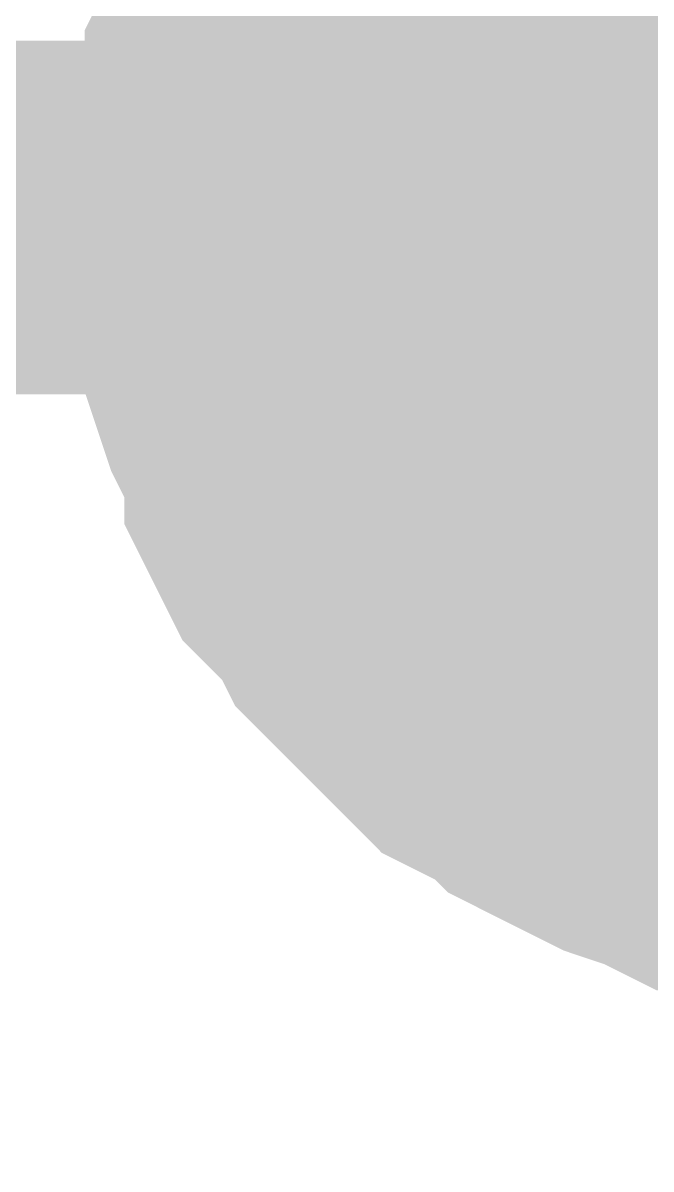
# Model space of a CAD drawing. Header units: inches. Extents: x 0 to 22.3, y 0 to 15.7.
# Drawn here: x 11.77282 to 11.7938, y 10.06805 to 10.1063 of the extents above; entities that cross this region are included whole.
import ezdxf

# ---------------------------------------------------------------- set-up
doc = ezdxf.new("R2010")
doc.units = ezdxf.units.IN
doc.header["$MEASUREMENT"] = 0
doc.layers.add('Sheet', color=255, linetype='Continuous')

msp = doc.modelspace()

# ---------------------------------------------------------------- linework, layer by layer
at = {"layer": 'Sheet'}
msp.add_lwpolyline([(11.79, 10.1, 0.02, 0.02, 1), (11.81, 10.1, 0.02, 0.02, 1)], format="xyseb", close=True, dxfattribs=at)
for points in [[(11.780348, 10.099803, 0.0118, 0.0118, 0), (11.780348, 10.100687, 0.0118, 0.0118, 0), (11.780348, 10.102013, 0.0118, 0.0118, 0), (11.78079, 10.102897, 0.0118, 0.0118, 0), (11.78079, 10.103781, 0.0118, 0.0118, 0), (11.78079, 10.104665, 0.0118, 0.0118, 0), (11.781232, 10.105549, 0.0118, 0.0118, 0), (11.781674, 10.106875, 0.0118, 0.0118, 0), (11.782116, 10.107759, 0.0118, 0.0118, 0), (11.782116, 10.108643, 0.0118, 0.0118, 0), (11.782558, 10.109527, 0.0118, 0.0118, 0), (11.783, 10.109969, 0.0118, 0.0118, 0), (11.783884, 10.110853, 0.0118, 0.0118, 0), (11.784326, 10.111737, 0.0118, 0.0118, 0), (11.784768, 10.112621, 0.0118, 0.0118, 0)], [(11.780348, 10.099803, 0.0118, 0.0118, 0), (11.780348, 10.100687, 0.0118, 0.0118, 0), (11.780348, 10.102013, 0.0118, 0.0118, 0), (11.78079, 10.102897, 0.0118, 0.0118, 0), (11.78079, 10.103781, 0.0118, 0.0118, 0), (11.78079, 10.104665, 0.0118, 0.0118, 0), (11.781232, 10.105549, 0.0118, 0.0118, 0), (11.781674, 10.106875, 0.0118, 0.0118, 0), (11.782116, 10.107759, 0.0118, 0.0118, 0), (11.782116, 10.108643, 0.0118, 0.0118, 0), (11.782558, 10.109527, 0.0118, 0.0118, 0), (11.783, 10.109969, 0.0118, 0.0118, 0), (11.783884, 10.110853, 0.0118, 0.0118, 0), (11.784326, 10.111737, 0.0118, 0.0118, 0), (11.784768, 10.112621, 0.0118, 0.0118, 0)], [(11.780348, 10.099803, 0.0118, 0.0118, 0), (11.780348, 10.100687, 0.0118, 0.0118, 0), (11.780348, 10.102013, 0.0118, 0.0118, 0), (11.78079, 10.102897, 0.0118, 0.0118, 0), (11.78079, 10.103781, 0.0118, 0.0118, 0), (11.78079, 10.104665, 0.0118, 0.0118, 0), (11.781232, 10.105549, 0.0118, 0.0118, 0), (11.781674, 10.106875, 0.0118, 0.0118, 0), (11.782116, 10.107759, 0.0118, 0.0118, 0), (11.782116, 10.108643, 0.0118, 0.0118, 0), (11.782558, 10.109527, 0.0118, 0.0118, 0), (11.783, 10.109969, 0.0118, 0.0118, 0), (11.783884, 10.110853, 0.0118, 0.0118, 0), (11.784326, 10.111737, 0.0118, 0.0118, 0), (11.784768, 10.112621, 0.0118, 0.0118, 0)], [(11.780348, 10.099803, 0.0118, 0.0118, 0), (11.780348, 10.100687, 0.0118, 0.0118, 0), (11.780348, 10.102013, 0.0118, 0.0118, 0), (11.78079, 10.102897, 0.0118, 0.0118, 0), (11.78079, 10.103781, 0.0118, 0.0118, 0), (11.78079, 10.104665, 0.0118, 0.0118, 0), (11.781232, 10.105549, 0.0118, 0.0118, 0), (11.781674, 10.106875, 0.0118, 0.0118, 0), (11.782116, 10.107759, 0.0118, 0.0118, 0), (11.782116, 10.108643, 0.0118, 0.0118, 0), (11.782558, 10.109527, 0.0118, 0.0118, 0), (11.783, 10.109969, 0.0118, 0.0118, 0), (11.783884, 10.110853, 0.0118, 0.0118, 0), (11.784326, 10.111737, 0.0118, 0.0118, 0), (11.784768, 10.112621, 0.0118, 0.0118, 0)], [(11.780348, 10.099803, 0.0118, 0.0118, 0), (11.780348, 10.100687, 0.0118, 0.0118, 0), (11.780348, 10.102013, 0.0118, 0.0118, 0), (11.78079, 10.102897, 0.0118, 0.0118, 0), (11.78079, 10.103781, 0.0118, 0.0118, 0), (11.78079, 10.104665, 0.0118, 0.0118, 0), (11.781232, 10.105549, 0.0118, 0.0118, 0), (11.781674, 10.106875, 0.0118, 0.0118, 0), (11.782116, 10.107759, 0.0118, 0.0118, 0), (11.782116, 10.108643, 0.0118, 0.0118, 0), (11.782558, 10.109527, 0.0118, 0.0118, 0), (11.783, 10.109969, 0.0118, 0.0118, 0), (11.783884, 10.110853, 0.0118, 0.0118, 0), (11.784326, 10.111737, 0.0118, 0.0118, 0), (11.784768, 10.112621, 0.0118, 0.0118, 0)], [(11.780348, 10.099803, 0.0118, 0.0118, 0), (11.780348, 10.100687, 0.0118, 0.0118, 0), (11.780348, 10.102013, 0.0118, 0.0118, 0), (11.78079, 10.102897, 0.0118, 0.0118, 0), (11.78079, 10.103781, 0.0118, 0.0118, 0), (11.78079, 10.104665, 0.0118, 0.0118, 0), (11.781232, 10.105549, 0.0118, 0.0118, 0), (11.781674, 10.106875, 0.0118, 0.0118, 0), (11.782116, 10.107759, 0.0118, 0.0118, 0), (11.782116, 10.108643, 0.0118, 0.0118, 0), (11.782558, 10.109527, 0.0118, 0.0118, 0), (11.783, 10.109969, 0.0118, 0.0118, 0), (11.783884, 10.110853, 0.0118, 0.0118, 0), (11.784326, 10.111737, 0.0118, 0.0118, 0), (11.784768, 10.112621, 0.0118, 0.0118, 0)], [(11.780348, 10.099803, 0.0039, 0.0039, 0), (11.780348, 10.100687, 0.0039, 0.0039, 0), (11.780348, 10.102013, 0.0039, 0.0039, 0), (11.78079, 10.102897, 0.0039, 0.0039, 0), (11.78079, 10.103781, 0.0039, 0.0039, 0), (11.78079, 10.104665, 0.0039, 0.0039, 0), (11.781232, 10.105549, 0.0039, 0.0039, 0), (11.781674, 10.106875, 0.0039, 0.0039, 0), (11.782116, 10.107759, 0.0039, 0.0039, 0), (11.782116, 10.108643, 0.0039, 0.0039, 0)], [(11.780348, 10.099803, 0.0039, 0.0039, 0), (11.780348, 10.100687, 0.0039, 0.0039, 0), (11.780348, 10.102013, 0.0039, 0.0039, 0), (11.78079, 10.102897, 0.0039, 0.0039, 0), (11.78079, 10.103781, 0.0039, 0.0039, 0), (11.78079, 10.104665, 0.0039, 0.0039, 0), (11.781232, 10.105549, 0.0039, 0.0039, 0), (11.781674, 10.106875, 0.0039, 0.0039, 0), (11.782116, 10.107759, 0.0039, 0.0039, 0), (11.782116, 10.108643, 0.0039, 0.0039, 0)], [(11.780348, 10.099803, 0.0039, 0.0039, 0), (11.780348, 10.100687, 0.0039, 0.0039, 0), (11.780348, 10.102013, 0.0039, 0.0039, 0), (11.78079, 10.102897, 0.0039, 0.0039, 0), (11.78079, 10.103781, 0.0039, 0.0039, 0), (11.78079, 10.104665, 0.0039, 0.0039, 0), (11.781232, 10.105549, 0.0039, 0.0039, 0), (11.781674, 10.106875, 0.0039, 0.0039, 0), (11.782116, 10.107759, 0.0039, 0.0039, 0), (11.782116, 10.108643, 0.0039, 0.0039, 0)], [(11.780348, 10.099803, 0.0039, 0.0039, 0), (11.780348, 10.100687, 0.0039, 0.0039, 0), (11.780348, 10.102013, 0.0039, 0.0039, 0), (11.78079, 10.102897, 0.0039, 0.0039, 0), (11.78079, 10.103781, 0.0039, 0.0039, 0), (11.78079, 10.104665, 0.0039, 0.0039, 0), (11.781232, 10.105549, 0.0039, 0.0039, 0), (11.781674, 10.106875, 0.0039, 0.0039, 0), (11.782116, 10.107759, 0.0039, 0.0039, 0), (11.782116, 10.108643, 0.0039, 0.0039, 0)], [(11.780348, 10.099803, 0.0039, 0.0039, 0), (11.780348, 10.100687, 0.0039, 0.0039, 0), (11.780348, 10.102013, 0.0039, 0.0039, 0), (11.78079, 10.102897, 0.0039, 0.0039, 0), (11.78079, 10.103781, 0.0039, 0.0039, 0), (11.78079, 10.104665, 0.0039, 0.0039, 0), (11.781232, 10.105549, 0.0039, 0.0039, 0), (11.781674, 10.106875, 0.0039, 0.0039, 0), (11.782116, 10.107759, 0.0039, 0.0039, 0), (11.782116, 10.108643, 0.0039, 0.0039, 0)], [(11.780348, 10.099803, 0.0039, 0.0039, 0), (11.780348, 10.100687, 0.0039, 0.0039, 0), (11.780348, 10.102013, 0.0039, 0.0039, 0), (11.78079, 10.102897, 0.0039, 0.0039, 0), (11.78079, 10.103781, 0.0039, 0.0039, 0), (11.78079, 10.104665, 0.0039, 0.0039, 0), (11.781232, 10.105549, 0.0039, 0.0039, 0), (11.781674, 10.106875, 0.0039, 0.0039, 0), (11.782116, 10.107759, 0.0039, 0.0039, 0), (11.782116, 10.108643, 0.0039, 0.0039, 0)], [(11.80024, 10.099803, 0.0118, 0.0118, 0), (11.500095, 10.099803, 0.0118, 0.0118, 0), (11.500095, 9.899575, 0.0118, 0.0118, 0)], [(11.80024, 10.079471, 0.0118, 0.0118, 0), (11.799356, 10.079471, 0.0118, 0.0118, 0), (11.79803, 10.079471, 0.0118, 0.0118, 0), (11.797146, 10.079913, 0.0118, 0.0118, 0), (11.796261, 10.079913, 0.0118, 0.0118, 0), (11.795377, 10.079913, 0.0118, 0.0118, 0), (11.794493, 10.080355, 0.0118, 0.0118, 0), (11.793167, 10.080797, 0.0118, 0.0118, 0), (11.792283, 10.081239, 0.0118, 0.0118, 0), (11.791399, 10.081681, 0.0118, 0.0118, 0), (11.790515, 10.082123, 0.0118, 0.0118, 0), (11.790073, 10.082565, 0.0118, 0.0118, 0), (11.789189, 10.083007, 0.0118, 0.0118, 0), (11.788305, 10.083449, 0.0118, 0.0118, 0), (11.787421, 10.084333, 0.0118, 0.0118, 0), (11.786979, 10.084775, 0.0118, 0.0118, 0), (11.786095, 10.085659, 0.0118, 0.0118, 0), (11.785653, 10.086101, 0.0118, 0.0118, 0), (11.784768, 10.086985, 0.0118, 0.0118, 0), (11.784326, 10.087869, 0.0118, 0.0118, 0), (11.783884, 10.088311, 0.0118, 0.0118, 0), (11.783, 10.089195, 0.0118, 0.0118, 0), (11.782558, 10.090079, 0.0118, 0.0118, 0), (11.782116, 10.090963, 0.0118, 0.0118, 0), (11.782116, 10.091847, 0.0118, 0.0118, 0), (11.781674, 10.092731, 0.0118, 0.0118, 0), (11.781232, 10.093615, 0.0118, 0.0118, 0), (11.78079, 10.094941, 0.0118, 0.0118, 0), (11.78079, 10.095825, 0.0118, 0.0118, 0), (11.78079, 10.096709, 0.0118, 0.0118, 0), (11.780348, 10.097593, 0.0118, 0.0118, 0), (11.780348, 10.098919, 0.0118, 0.0118, 0), (11.780348, 10.099803, 0.0118, 0.0118, 0)], [(11.780348, 10.099803, 0.0118, 0.0118, 0), (11.780348, 10.099803, 0.0118, 0.0118, 0)], [(11.80024, 10.079471, 0.0118, 0.0118, 0), (11.799356, 10.079471, 0.0118, 0.0118, 0), (11.79803, 10.079471, 0.0118, 0.0118, 0), (11.797146, 10.079913, 0.0118, 0.0118, 0), (11.796261, 10.079913, 0.0118, 0.0118, 0), (11.795377, 10.079913, 0.0118, 0.0118, 0), (11.794493, 10.080355, 0.0118, 0.0118, 0), (11.793167, 10.080797, 0.0118, 0.0118, 0), (11.792283, 10.081239, 0.0118, 0.0118, 0), (11.791399, 10.081681, 0.0118, 0.0118, 0), (11.790515, 10.082123, 0.0118, 0.0118, 0), (11.790073, 10.082565, 0.0118, 0.0118, 0), (11.789189, 10.083007, 0.0118, 0.0118, 0), (11.788305, 10.083449, 0.0118, 0.0118, 0), (11.787421, 10.084333, 0.0118, 0.0118, 0), (11.786979, 10.084775, 0.0118, 0.0118, 0), (11.786095, 10.085659, 0.0118, 0.0118, 0), (11.785653, 10.086101, 0.0118, 0.0118, 0), (11.784768, 10.086985, 0.0118, 0.0118, 0), (11.784326, 10.087869, 0.0118, 0.0118, 0), (11.783884, 10.088311, 0.0118, 0.0118, 0), (11.783, 10.089195, 0.0118, 0.0118, 0), (11.782558, 10.090079, 0.0118, 0.0118, 0), (11.782116, 10.090963, 0.0118, 0.0118, 0), (11.782116, 10.091847, 0.0118, 0.0118, 0), (11.781674, 10.092731, 0.0118, 0.0118, 0), (11.781232, 10.093615, 0.0118, 0.0118, 0), (11.78079, 10.094941, 0.0118, 0.0118, 0), (11.78079, 10.095825, 0.0118, 0.0118, 0), (11.78079, 10.096709, 0.0118, 0.0118, 0), (11.780348, 10.097593, 0.0118, 0.0118, 0), (11.780348, 10.098919, 0.0118, 0.0118, 0), (11.780348, 10.099803, 0.0118, 0.0118, 0)], [(11.780348, 10.099803, 0.0118, 0.0118, 0), (11.780348, 10.099803, 0.0118, 0.0118, 0)], [(11.80024, 10.079471, 0.0118, 0.0118, 0), (11.799356, 10.079471, 0.0118, 0.0118, 0), (11.79803, 10.079471, 0.0118, 0.0118, 0), (11.797146, 10.079913, 0.0118, 0.0118, 0), (11.796261, 10.079913, 0.0118, 0.0118, 0), (11.795377, 10.079913, 0.0118, 0.0118, 0), (11.794493, 10.080355, 0.0118, 0.0118, 0), (11.793167, 10.080797, 0.0118, 0.0118, 0), (11.792283, 10.081239, 0.0118, 0.0118, 0), (11.791399, 10.081681, 0.0118, 0.0118, 0), (11.790515, 10.082123, 0.0118, 0.0118, 0), (11.790073, 10.082565, 0.0118, 0.0118, 0), (11.789189, 10.083007, 0.0118, 0.0118, 0), (11.788305, 10.083449, 0.0118, 0.0118, 0), (11.787421, 10.084333, 0.0118, 0.0118, 0), (11.786979, 10.084775, 0.0118, 0.0118, 0), (11.786095, 10.085659, 0.0118, 0.0118, 0), (11.785653, 10.086101, 0.0118, 0.0118, 0), (11.784768, 10.086985, 0.0118, 0.0118, 0), (11.784326, 10.087869, 0.0118, 0.0118, 0), (11.783884, 10.088311, 0.0118, 0.0118, 0), (11.783, 10.089195, 0.0118, 0.0118, 0), (11.782558, 10.090079, 0.0118, 0.0118, 0), (11.782116, 10.090963, 0.0118, 0.0118, 0), (11.782116, 10.091847, 0.0118, 0.0118, 0), (11.781674, 10.092731, 0.0118, 0.0118, 0), (11.781232, 10.093615, 0.0118, 0.0118, 0), (11.78079, 10.094941, 0.0118, 0.0118, 0), (11.78079, 10.095825, 0.0118, 0.0118, 0), (11.78079, 10.096709, 0.0118, 0.0118, 0), (11.780348, 10.097593, 0.0118, 0.0118, 0), (11.780348, 10.098919, 0.0118, 0.0118, 0), (11.780348, 10.099803, 0.0118, 0.0118, 0)], [(11.780348, 10.099803, 0.0118, 0.0118, 0), (11.780348, 10.099803, 0.0118, 0.0118, 0)], [(11.80024, 10.079471, 0.0118, 0.0118, 0), (11.799356, 10.079471, 0.0118, 0.0118, 0), (11.79803, 10.079471, 0.0118, 0.0118, 0), (11.797146, 10.079913, 0.0118, 0.0118, 0), (11.796261, 10.079913, 0.0118, 0.0118, 0), (11.795377, 10.079913, 0.0118, 0.0118, 0), (11.794493, 10.080355, 0.0118, 0.0118, 0), (11.793167, 10.080797, 0.0118, 0.0118, 0), (11.792283, 10.081239, 0.0118, 0.0118, 0), (11.791399, 10.081681, 0.0118, 0.0118, 0), (11.790515, 10.082123, 0.0118, 0.0118, 0), (11.790073, 10.082565, 0.0118, 0.0118, 0), (11.789189, 10.083007, 0.0118, 0.0118, 0), (11.788305, 10.083449, 0.0118, 0.0118, 0), (11.787421, 10.084333, 0.0118, 0.0118, 0), (11.786979, 10.084775, 0.0118, 0.0118, 0), (11.786095, 10.085659, 0.0118, 0.0118, 0), (11.785653, 10.086101, 0.0118, 0.0118, 0), (11.784768, 10.086985, 0.0118, 0.0118, 0), (11.784326, 10.087869, 0.0118, 0.0118, 0), (11.783884, 10.088311, 0.0118, 0.0118, 0), (11.783, 10.089195, 0.0118, 0.0118, 0), (11.782558, 10.090079, 0.0118, 0.0118, 0), (11.782116, 10.090963, 0.0118, 0.0118, 0), (11.782116, 10.091847, 0.0118, 0.0118, 0), (11.781674, 10.092731, 0.0118, 0.0118, 0), (11.781232, 10.093615, 0.0118, 0.0118, 0), (11.78079, 10.094941, 0.0118, 0.0118, 0), (11.78079, 10.095825, 0.0118, 0.0118, 0), (11.78079, 10.096709, 0.0118, 0.0118, 0), (11.780348, 10.097593, 0.0118, 0.0118, 0), (11.780348, 10.098919, 0.0118, 0.0118, 0), (11.780348, 10.099803, 0.0118, 0.0118, 0)], [(11.780348, 10.099803, 0.0118, 0.0118, 0), (11.780348, 10.099803, 0.0118, 0.0118, 0)], [(11.80024, 10.079471, 0.0118, 0.0118, 0), (11.799356, 10.079471, 0.0118, 0.0118, 0), (11.79803, 10.079471, 0.0118, 0.0118, 0), (11.797146, 10.079913, 0.0118, 0.0118, 0), (11.796261, 10.079913, 0.0118, 0.0118, 0), (11.795377, 10.079913, 0.0118, 0.0118, 0), (11.794493, 10.080355, 0.0118, 0.0118, 0), (11.793167, 10.080797, 0.0118, 0.0118, 0), (11.792283, 10.081239, 0.0118, 0.0118, 0), (11.791399, 10.081681, 0.0118, 0.0118, 0), (11.790515, 10.082123, 0.0118, 0.0118, 0), (11.790073, 10.082565, 0.0118, 0.0118, 0), (11.789189, 10.083007, 0.0118, 0.0118, 0), (11.788305, 10.083449, 0.0118, 0.0118, 0), (11.787421, 10.084333, 0.0118, 0.0118, 0), (11.786979, 10.084775, 0.0118, 0.0118, 0), (11.786095, 10.085659, 0.0118, 0.0118, 0), (11.785653, 10.086101, 0.0118, 0.0118, 0), (11.784768, 10.086985, 0.0118, 0.0118, 0), (11.784326, 10.087869, 0.0118, 0.0118, 0), (11.783884, 10.088311, 0.0118, 0.0118, 0), (11.783, 10.089195, 0.0118, 0.0118, 0), (11.782558, 10.090079, 0.0118, 0.0118, 0), (11.782116, 10.090963, 0.0118, 0.0118, 0), (11.782116, 10.091847, 0.0118, 0.0118, 0), (11.781674, 10.092731, 0.0118, 0.0118, 0), (11.781232, 10.093615, 0.0118, 0.0118, 0), (11.78079, 10.094941, 0.0118, 0.0118, 0), (11.78079, 10.095825, 0.0118, 0.0118, 0), (11.78079, 10.096709, 0.0118, 0.0118, 0), (11.780348, 10.097593, 0.0118, 0.0118, 0), (11.780348, 10.098919, 0.0118, 0.0118, 0), (11.780348, 10.099803, 0.0118, 0.0118, 0)], [(11.780348, 10.099803, 0.0118, 0.0118, 0), (11.780348, 10.099803, 0.0118, 0.0118, 0)], [(11.80024, 10.079471, 0.0118, 0.0118, 0), (11.799356, 10.079471, 0.0118, 0.0118, 0), (11.79803, 10.079471, 0.0118, 0.0118, 0), (11.797146, 10.079913, 0.0118, 0.0118, 0), (11.796261, 10.079913, 0.0118, 0.0118, 0), (11.795377, 10.079913, 0.0118, 0.0118, 0), (11.794493, 10.080355, 0.0118, 0.0118, 0), (11.793167, 10.080797, 0.0118, 0.0118, 0), (11.792283, 10.081239, 0.0118, 0.0118, 0), (11.791399, 10.081681, 0.0118, 0.0118, 0), (11.790515, 10.082123, 0.0118, 0.0118, 0), (11.790073, 10.082565, 0.0118, 0.0118, 0), (11.789189, 10.083007, 0.0118, 0.0118, 0), (11.788305, 10.083449, 0.0118, 0.0118, 0), (11.787421, 10.084333, 0.0118, 0.0118, 0), (11.786979, 10.084775, 0.0118, 0.0118, 0), (11.786095, 10.085659, 0.0118, 0.0118, 0), (11.785653, 10.086101, 0.0118, 0.0118, 0), (11.784768, 10.086985, 0.0118, 0.0118, 0), (11.784326, 10.087869, 0.0118, 0.0118, 0), (11.783884, 10.088311, 0.0118, 0.0118, 0), (11.783, 10.089195, 0.0118, 0.0118, 0), (11.782558, 10.090079, 0.0118, 0.0118, 0), (11.782116, 10.090963, 0.0118, 0.0118, 0), (11.782116, 10.091847, 0.0118, 0.0118, 0), (11.781674, 10.092731, 0.0118, 0.0118, 0), (11.781232, 10.093615, 0.0118, 0.0118, 0), (11.78079, 10.094941, 0.0118, 0.0118, 0), (11.78079, 10.095825, 0.0118, 0.0118, 0), (11.78079, 10.096709, 0.0118, 0.0118, 0), (11.780348, 10.097593, 0.0118, 0.0118, 0), (11.780348, 10.098919, 0.0118, 0.0118, 0), (11.780348, 10.099803, 0.0118, 0.0118, 0)], [(11.780348, 10.099803, 0.0118, 0.0118, 0), (11.780348, 10.099803, 0.0118, 0.0118, 0)], [(11.796261, 10.079913, 0.0039, 0.0039, 0), (11.795377, 10.079913, 0.0039, 0.0039, 0), (11.794493, 10.080355, 0.0039, 0.0039, 0), (11.793167, 10.080797, 0.0039, 0.0039, 0), (11.792283, 10.081239, 0.0039, 0.0039, 0), (11.791399, 10.081681, 0.0039, 0.0039, 0), (11.790515, 10.082123, 0.0039, 0.0039, 0), (11.790073, 10.082565, 0.0039, 0.0039, 0), (11.789189, 10.083007, 0.0039, 0.0039, 0), (11.788305, 10.083449, 0.0039, 0.0039, 0), (11.787421, 10.084333, 0.0039, 0.0039, 0), (11.786979, 10.084775, 0.0039, 0.0039, 0), (11.786095, 10.085659, 0.0039, 0.0039, 0), (11.785653, 10.086101, 0.0039, 0.0039, 0), (11.784768, 10.086985, 0.0039, 0.0039, 0), (11.784326, 10.087869, 0.0039, 0.0039, 0), (11.783884, 10.088311, 0.0039, 0.0039, 0), (11.783, 10.089195, 0.0039, 0.0039, 0), (11.782558, 10.090079, 0.0039, 0.0039, 0), (11.782116, 10.090963, 0.0039, 0.0039, 0), (11.782116, 10.091847, 0.0039, 0.0039, 0), (11.781674, 10.092731, 0.0039, 0.0039, 0), (11.781232, 10.093615, 0.0039, 0.0039, 0), (11.78079, 10.094941, 0.0039, 0.0039, 0), (11.78079, 10.095825, 0.0039, 0.0039, 0), (11.78079, 10.096709, 0.0039, 0.0039, 0), (11.780348, 10.097593, 0.0039, 0.0039, 0), (11.780348, 10.098919, 0.0039, 0.0039, 0), (11.780348, 10.099803, 0.0039, 0.0039, 0)], [(11.780348, 10.099803, 0.0039, 0.0039, 0), (11.780348, 10.099803, 0.0039, 0.0039, 0)], [(11.796261, 10.079913, 0.0039, 0.0039, 0), (11.795377, 10.079913, 0.0039, 0.0039, 0), (11.794493, 10.080355, 0.0039, 0.0039, 0), (11.793167, 10.080797, 0.0039, 0.0039, 0), (11.792283, 10.081239, 0.0039, 0.0039, 0), (11.791399, 10.081681, 0.0039, 0.0039, 0), (11.790515, 10.082123, 0.0039, 0.0039, 0), (11.790073, 10.082565, 0.0039, 0.0039, 0), (11.789189, 10.083007, 0.0039, 0.0039, 0), (11.788305, 10.083449, 0.0039, 0.0039, 0), (11.787421, 10.084333, 0.0039, 0.0039, 0), (11.786979, 10.084775, 0.0039, 0.0039, 0), (11.786095, 10.085659, 0.0039, 0.0039, 0), (11.785653, 10.086101, 0.0039, 0.0039, 0), (11.784768, 10.086985, 0.0039, 0.0039, 0), (11.784326, 10.087869, 0.0039, 0.0039, 0), (11.783884, 10.088311, 0.0039, 0.0039, 0), (11.783, 10.089195, 0.0039, 0.0039, 0), (11.782558, 10.090079, 0.0039, 0.0039, 0), (11.782116, 10.090963, 0.0039, 0.0039, 0), (11.782116, 10.091847, 0.0039, 0.0039, 0), (11.781674, 10.092731, 0.0039, 0.0039, 0), (11.781232, 10.093615, 0.0039, 0.0039, 0), (11.78079, 10.094941, 0.0039, 0.0039, 0), (11.78079, 10.095825, 0.0039, 0.0039, 0), (11.78079, 10.096709, 0.0039, 0.0039, 0), (11.780348, 10.097593, 0.0039, 0.0039, 0), (11.780348, 10.098919, 0.0039, 0.0039, 0), (11.780348, 10.099803, 0.0039, 0.0039, 0)], [(11.780348, 10.099803, 0.0039, 0.0039, 0), (11.780348, 10.099803, 0.0039, 0.0039, 0)], [(11.796261, 10.079913, 0.0039, 0.0039, 0), (11.795377, 10.079913, 0.0039, 0.0039, 0), (11.794493, 10.080355, 0.0039, 0.0039, 0), (11.793167, 10.080797, 0.0039, 0.0039, 0), (11.792283, 10.081239, 0.0039, 0.0039, 0), (11.791399, 10.081681, 0.0039, 0.0039, 0), (11.790515, 10.082123, 0.0039, 0.0039, 0), (11.790073, 10.082565, 0.0039, 0.0039, 0), (11.789189, 10.083007, 0.0039, 0.0039, 0), (11.788305, 10.083449, 0.0039, 0.0039, 0), (11.787421, 10.084333, 0.0039, 0.0039, 0), (11.786979, 10.084775, 0.0039, 0.0039, 0), (11.786095, 10.085659, 0.0039, 0.0039, 0), (11.785653, 10.086101, 0.0039, 0.0039, 0), (11.784768, 10.086985, 0.0039, 0.0039, 0), (11.784326, 10.087869, 0.0039, 0.0039, 0), (11.783884, 10.088311, 0.0039, 0.0039, 0), (11.783, 10.089195, 0.0039, 0.0039, 0), (11.782558, 10.090079, 0.0039, 0.0039, 0), (11.782116, 10.090963, 0.0039, 0.0039, 0), (11.782116, 10.091847, 0.0039, 0.0039, 0), (11.781674, 10.092731, 0.0039, 0.0039, 0), (11.781232, 10.093615, 0.0039, 0.0039, 0), (11.78079, 10.094941, 0.0039, 0.0039, 0), (11.78079, 10.095825, 0.0039, 0.0039, 0), (11.78079, 10.096709, 0.0039, 0.0039, 0), (11.780348, 10.097593, 0.0039, 0.0039, 0), (11.780348, 10.098919, 0.0039, 0.0039, 0), (11.780348, 10.099803, 0.0039, 0.0039, 0)], [(11.780348, 10.099803, 0.0039, 0.0039, 0), (11.780348, 10.099803, 0.0039, 0.0039, 0)], [(11.796261, 10.079913, 0.0039, 0.0039, 0), (11.795377, 10.079913, 0.0039, 0.0039, 0), (11.794493, 10.080355, 0.0039, 0.0039, 0), (11.793167, 10.080797, 0.0039, 0.0039, 0), (11.792283, 10.081239, 0.0039, 0.0039, 0), (11.791399, 10.081681, 0.0039, 0.0039, 0), (11.790515, 10.082123, 0.0039, 0.0039, 0), (11.790073, 10.082565, 0.0039, 0.0039, 0), (11.789189, 10.083007, 0.0039, 0.0039, 0), (11.788305, 10.083449, 0.0039, 0.0039, 0), (11.787421, 10.084333, 0.0039, 0.0039, 0), (11.786979, 10.084775, 0.0039, 0.0039, 0), (11.786095, 10.085659, 0.0039, 0.0039, 0), (11.785653, 10.086101, 0.0039, 0.0039, 0), (11.784768, 10.086985, 0.0039, 0.0039, 0), (11.784326, 10.087869, 0.0039, 0.0039, 0), (11.783884, 10.088311, 0.0039, 0.0039, 0), (11.783, 10.089195, 0.0039, 0.0039, 0), (11.782558, 10.090079, 0.0039, 0.0039, 0), (11.782116, 10.090963, 0.0039, 0.0039, 0), (11.782116, 10.091847, 0.0039, 0.0039, 0), (11.781674, 10.092731, 0.0039, 0.0039, 0), (11.781232, 10.093615, 0.0039, 0.0039, 0), (11.78079, 10.094941, 0.0039, 0.0039, 0), (11.78079, 10.095825, 0.0039, 0.0039, 0), (11.78079, 10.096709, 0.0039, 0.0039, 0), (11.780348, 10.097593, 0.0039, 0.0039, 0), (11.780348, 10.098919, 0.0039, 0.0039, 0), (11.780348, 10.099803, 0.0039, 0.0039, 0)], [(11.780348, 10.099803, 0.0039, 0.0039, 0), (11.780348, 10.099803, 0.0039, 0.0039, 0)], [(11.796261, 10.079913, 0.0039, 0.0039, 0), (11.795377, 10.079913, 0.0039, 0.0039, 0), (11.794493, 10.080355, 0.0039, 0.0039, 0), (11.793167, 10.080797, 0.0039, 0.0039, 0), (11.792283, 10.081239, 0.0039, 0.0039, 0), (11.791399, 10.081681, 0.0039, 0.0039, 0), (11.790515, 10.082123, 0.0039, 0.0039, 0), (11.790073, 10.082565, 0.0039, 0.0039, 0), (11.789189, 10.083007, 0.0039, 0.0039, 0), (11.788305, 10.083449, 0.0039, 0.0039, 0), (11.787421, 10.084333, 0.0039, 0.0039, 0), (11.786979, 10.084775, 0.0039, 0.0039, 0), (11.786095, 10.085659, 0.0039, 0.0039, 0), (11.785653, 10.086101, 0.0039, 0.0039, 0), (11.784768, 10.086985, 0.0039, 0.0039, 0), (11.784326, 10.087869, 0.0039, 0.0039, 0), (11.783884, 10.088311, 0.0039, 0.0039, 0), (11.783, 10.089195, 0.0039, 0.0039, 0), (11.782558, 10.090079, 0.0039, 0.0039, 0), (11.782116, 10.090963, 0.0039, 0.0039, 0), (11.782116, 10.091847, 0.0039, 0.0039, 0), (11.781674, 10.092731, 0.0039, 0.0039, 0), (11.781232, 10.093615, 0.0039, 0.0039, 0), (11.78079, 10.094941, 0.0039, 0.0039, 0), (11.78079, 10.095825, 0.0039, 0.0039, 0), (11.78079, 10.096709, 0.0039, 0.0039, 0), (11.780348, 10.097593, 0.0039, 0.0039, 0), (11.780348, 10.098919, 0.0039, 0.0039, 0), (11.780348, 10.099803, 0.0039, 0.0039, 0)], [(11.780348, 10.099803, 0.0039, 0.0039, 0), (11.780348, 10.099803, 0.0039, 0.0039, 0)], [(11.796261, 10.079913, 0.0039, 0.0039, 0), (11.795377, 10.079913, 0.0039, 0.0039, 0), (11.794493, 10.080355, 0.0039, 0.0039, 0), (11.793167, 10.080797, 0.0039, 0.0039, 0), (11.792283, 10.081239, 0.0039, 0.0039, 0), (11.791399, 10.081681, 0.0039, 0.0039, 0), (11.790515, 10.082123, 0.0039, 0.0039, 0), (11.790073, 10.082565, 0.0039, 0.0039, 0), (11.789189, 10.083007, 0.0039, 0.0039, 0), (11.788305, 10.083449, 0.0039, 0.0039, 0), (11.787421, 10.084333, 0.0039, 0.0039, 0), (11.786979, 10.084775, 0.0039, 0.0039, 0), (11.786095, 10.085659, 0.0039, 0.0039, 0), (11.785653, 10.086101, 0.0039, 0.0039, 0), (11.784768, 10.086985, 0.0039, 0.0039, 0), (11.784326, 10.087869, 0.0039, 0.0039, 0), (11.783884, 10.088311, 0.0039, 0.0039, 0), (11.783, 10.089195, 0.0039, 0.0039, 0), (11.782558, 10.090079, 0.0039, 0.0039, 0), (11.782116, 10.090963, 0.0039, 0.0039, 0), (11.782116, 10.091847, 0.0039, 0.0039, 0), (11.781674, 10.092731, 0.0039, 0.0039, 0), (11.781232, 10.093615, 0.0039, 0.0039, 0), (11.78079, 10.094941, 0.0039, 0.0039, 0), (11.78079, 10.095825, 0.0039, 0.0039, 0), (11.78079, 10.096709, 0.0039, 0.0039, 0), (11.780348, 10.097593, 0.0039, 0.0039, 0), (11.780348, 10.098919, 0.0039, 0.0039, 0), (11.780348, 10.099803, 0.0039, 0.0039, 0)], [(11.780348, 10.099803, 0.0039, 0.0039, 0), (11.780348, 10.099803, 0.0039, 0.0039, 0)]]:
    msp.add_lwpolyline(points, format="xyseb", dxfattribs=at)

doc.saveas('drawing.dxf')
